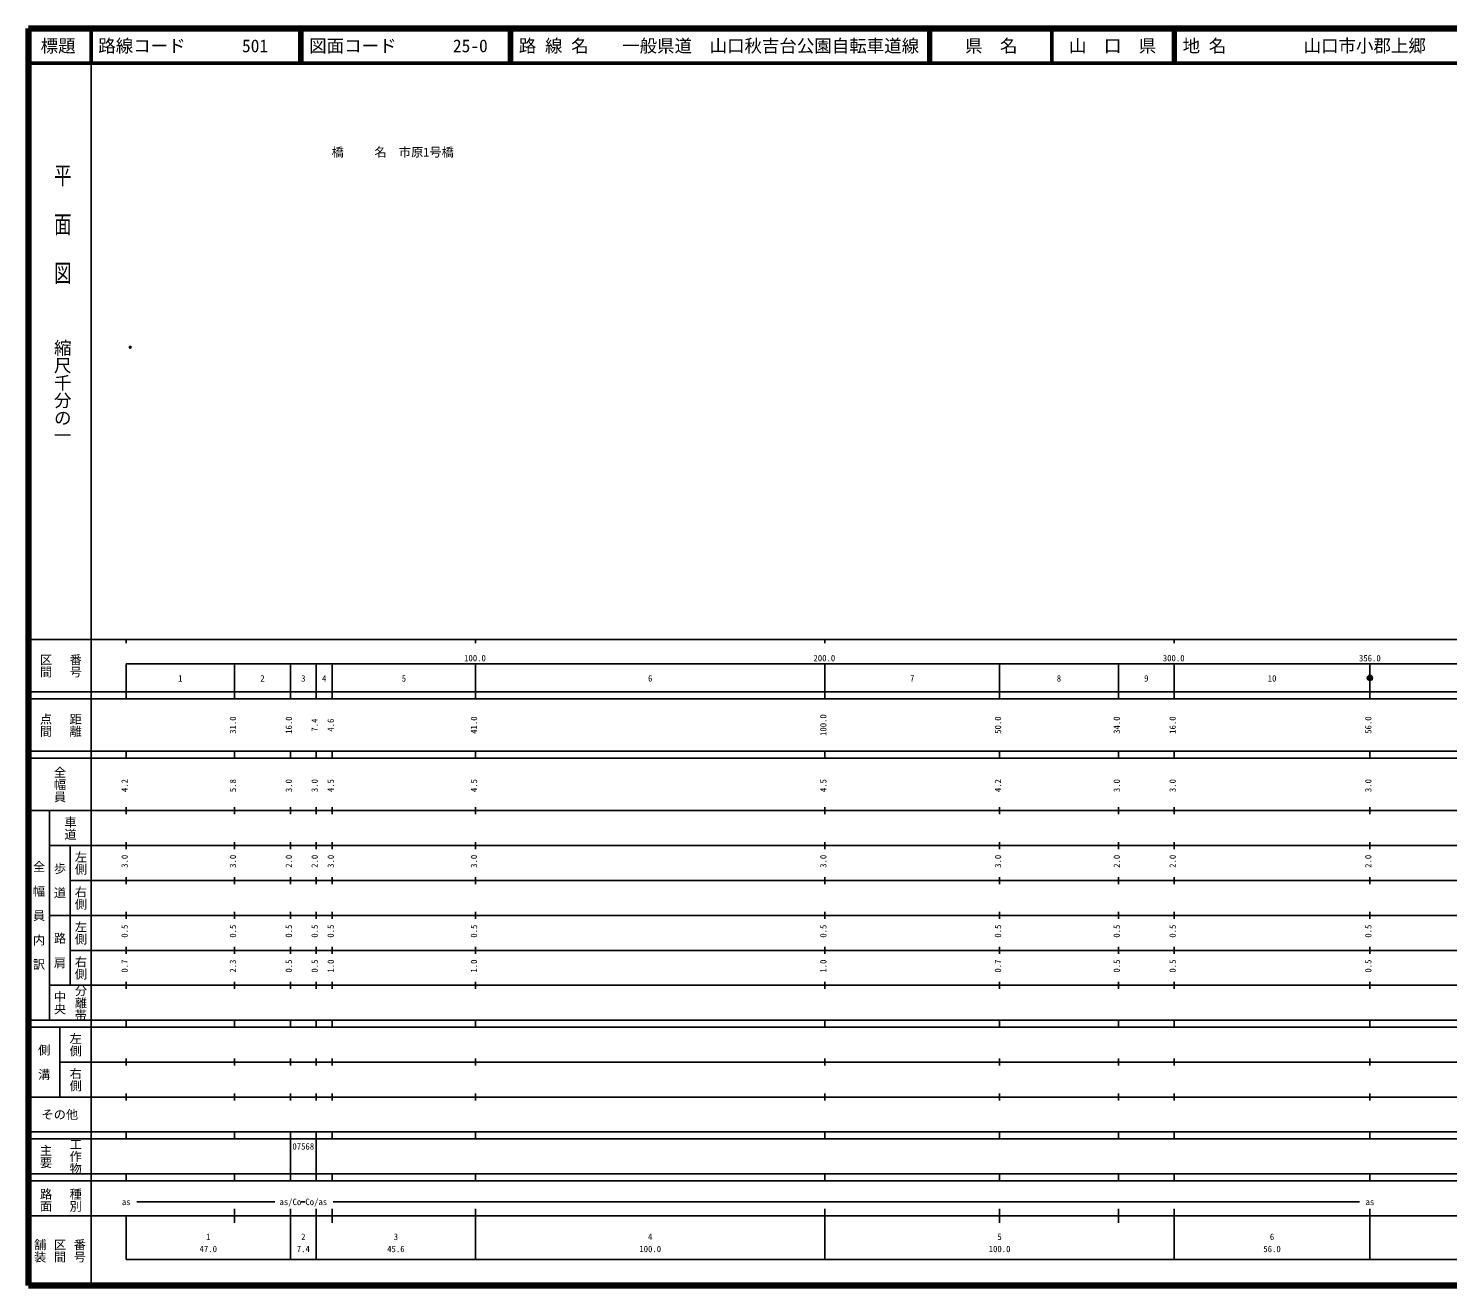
# Model space of a CAD drawing. Units: millimetres on the paper. Extents: x 40 to 680, y 20 to 380.
# Drawn here: x 40 to 446.3, y 20 to 380 of the extents above; entities that cross this region are included whole.
import ezdxf
from ezdxf.enums import TextEntityAlignment as Align

# ---------------------------------------------------------------- set-up
doc = ezdxf.new("R2010")
doc.units = ezdxf.units.MM
doc.header["$PDMODE"] = 32
doc.header["$PDSIZE"] = 0.5
for name, color, linetype in [('M-OTRS', 6, 'Continuous'), ('M-STR-HTXT', 7, 'Continuous'), ('M-TTL-TXT', 7, 'Continuous')]:
    doc.layers.add(name, color=color, linetype=linetype)
for name, color, linetype, lineweight in [('M-TTL', 2, 'Continuous', 140), ('M-TTL-BAND', 7, 'Continuous', 25), ('M-TTL-LINE', 7, 'Continuous', 50)]:
    doc.layers.add(name, color=color, linetype=linetype, lineweight=lineweight)
doc.styles.add('@ＭＳ ゴシック', font='')
doc.styles.add('ＭＳ ゴシック', font='')
doc.styles.get('@ＭＳ ゴシック').set_extended_font_data('@MS Gothic')
doc.styles.get('ＭＳ ゴシック').set_extended_font_data('MS Gothic')

msp = doc.modelspace()

# ---------------------------------------------------------------- linework, layer by layer
at = {"layer": 'M-OTRS'}
msp.add_point((69.15, 288.695), dxfattribs=at)
at = {"layer": 'M-TTL'}
for p, q in [((40, 380), (40, 20)), ((680, 380), (40, 380)), ((40, 20), (680, 20))]:
    msp.add_line(p, q, dxfattribs=at)
at = {"layer": 'M-TTL-BAND'}
for p, q in [((58, 370), (58, 20)), ((40, 205), (579, 205)), ((68, 205), (68, 204)), ((168, 205), (168, 204)), ((268, 205), (268, 204)), ((368, 205), (368, 204)), ((68, 198), (579, 198)), ((68, 198), (68, 188)), ((99, 188), (99, 198)), ((115, 188), (115, 198)), ((122.4, 188), (122.4, 198)), ((127, 188), (127, 198)), ((168, 188), (168, 198)), ((268, 188), (268, 198)), ((318, 188), (318, 198)), ((352, 188), (352, 198)), ((368, 188), (368, 198)), ((424, 188), (424, 198)), ((40, 190), (579, 190)), ((40, 188), (579, 188)), ((40, 173), (579, 173)), ((40, 171), (579, 171)), ((68, 171), (68, 173)), ((99, 171), (99, 173)), ((115, 171), (115, 173)), ((122.4, 171), (122.4, 173)), ((127, 171), (127, 173)), ((168, 171), (168, 173)), ((268, 171), (268, 173)), ((318, 171), (318, 173)), ((352, 171), (352, 173)), ((368, 171), (368, 173)), ((424, 171), (424, 173)), ((40, 156), (579, 156)), ((46, 96), (46, 156)), ((68, 155), (68, 157)), ((99, 155), (99, 157)), ((115, 155), (115, 157)), ((122.4, 155), (122.4, 157)), ((127, 155), (127, 157)), ((168, 155), (168, 157)), ((268, 155), (268, 157)), ((318, 155), (318, 157)), ((352, 155), (352, 157)), ((368, 155), (368, 157)), ((424, 155), (424, 157)), ((68, 145), (68, 147)), ((99, 145), (99, 147)), ((115, 145), (115, 147)), ((122.4, 145), (122.4, 147)), ((127, 145), (127, 147)), ((168, 145), (168, 147)), ((268, 145), (268, 147)), ((318, 145), (318, 147)), ((352, 145), (352, 147)), ((368, 145), (368, 147)), ((424, 145), (424, 147)), ((46, 146), (579, 146)), ((52, 146), (52, 106)), ((52, 136), (579, 136)), ((68, 135), (68, 137)), ((99, 135), (99, 137)), ((115, 135), (115, 137)), ((122.4, 135), (122.4, 137)), ((127, 135), (127, 137)), ((168, 135), (168, 137)), ((268, 135), (268, 137)), ((318, 135), (318, 137)), ((352, 135), (352, 137)), ((368, 135), (368, 137)), ((424, 135), (424, 137)), ((46, 126), (579, 126)), ((68, 125), (68, 127)), ((99, 125), (99, 127)), ((115, 125), (115, 127)), ((122.4, 125), (122.4, 127)), ((127, 125), (127, 127)), ((168, 125), (168, 127)), ((268, 125), (268, 127)), ((318, 125), (318, 127)), ((352, 125), (352, 127)), ((368, 125), (368, 127)), ((424, 125), (424, 127)), ((52, 116), (579, 116)), ((68, 115), (68, 117)), ((99, 115), (99, 117)), ((115, 115), (115, 117)), ((122.4, 115), (122.4, 117)), ((127, 115), (127, 117)), ((168, 115), (168, 117)), ((268, 115), (268, 117)), ((318, 115), (318, 117)), ((352, 115), (352, 117)), ((368, 115), (368, 117)), ((424, 115), (424, 117)), ((46, 106), (579, 106)), ((68, 105), (68, 107)), ((99, 105), (99, 107)), ((115, 105), (115, 107)), ((122.4, 105), (122.4, 107)), ((127, 105), (127, 107)), ((168, 105), (168, 107)), ((268, 105), (268, 107)), ((318, 105), (318, 107)), ((352, 105), (352, 107)), ((368, 105), (368, 107)), ((424, 105), (424, 107)), ((40, 96), (579, 96)), ((40, 94), (579, 94)), ((49, 94), (49, 74)), ((68, 94), (68, 96)), ((99, 94), (99, 96)), ((115, 94), (115, 96)), ((122.4, 94), (122.4, 96)), ((127, 94), (127, 96)), ((168, 94), (168, 96)), ((268, 94), (268, 96)), ((318, 94), (318, 96)), ((352, 94), (352, 96)), ((368, 94), (368, 96)), ((424, 94), (424, 96)), ((49, 84), (579, 84)), ((68, 83), (68, 85)), ((99, 83), (99, 85)), ((115, 83), (115, 85)), ((122.4, 83), (122.4, 85)), ((127, 83), (127, 85)), ((168, 83), (168, 85)), ((268, 83), (268, 85)), ((318, 83), (318, 85)), ((352, 83), (352, 85)), ((368, 83), (368, 85)), ((424, 83), (424, 85)), ((40, 74), (579, 74)), ((68, 73), (68, 75)), ((99, 73), (99, 75)), ((115, 73), (115, 75)), ((122.4, 73), (122.4, 75)), ((127, 73), (127, 75)), ((168, 73), (168, 75)), ((268, 73), (268, 75)), ((318, 73), (318, 75)), ((352, 73), (352, 75)), ((368, 73), (368, 75)), ((424, 73), (424, 75)), ((40, 64), (579, 64)), ((40, 62), (579, 62)), ((68, 62), (68, 64)), ((99, 62), (99, 64)), ((115, 62), (115, 64)), ((115, 52), (115, 62)), ((122.4, 62), (122.4, 64)), ((122.4, 52), (122.4, 62)), ((127, 62), (127, 64)), ((168, 62), (168, 64)), ((268, 62), (268, 64)), ((318, 62), (318, 64)), ((352, 62), (352, 64)), ((368, 62), (368, 64)), ((424, 62), (424, 64)), ((40, 52), (579, 52)), ((40, 50), (579, 50)), ((68, 50), (68, 52)), ((99, 50), (99, 52)), ((115, 50), (115, 52)), ((122.4, 50), (122.4, 52)), ((127, 50), (127, 52)), ((168, 50), (168, 52)), ((268, 50), (268, 52)), ((318, 50), (318, 52)), ((352, 50), (352, 52)), ((368, 50), (368, 52)), ((424, 50), (424, 52)), ((71, 44), (110.535, 44)), ((99, 38), (99, 42)), ((115, 27.5), (115, 42)), ((119.21, 44), (118.104, 44)), ((122.4, 27.5), (122.4, 42)), ((127, 38), (127, 42)), ((127.28, 44), (421, 44)), ((168, 27.5), (168, 42)), ((268, 27.5), (268, 42)), ((318, 38), (318, 42)), ((352, 38), (352, 42)), ((368, 27.5), (368, 42)), ((424, 27.5), (424, 42)), ((40, 40), (579, 40)), ((68, 40), (68, 27.5)), ((68, 27.5), (579, 27.5))]:
    msp.add_line(p, q, dxfattribs=at)
for radius in [0.75, 0.6, 0.45, 0.3, 0.15, 0.02]:
    msp.add_circle((424, 194.029), radius, dxfattribs=at)
msp.add_point((424, 194.029), dxfattribs=at)
at = {"layer": 'M-TTL-LINE'}
for p, q in [((58, 380), (58, 370)), ((117.75, 380), (117.75, 370)), ((118.25, 380), (118.25, 370)), ((177.75, 380), (177.75, 370)), ((178.25, 380), (178.25, 370)), ((297.75, 380), (297.75, 370)), ((298.25, 380), (298.25, 370)), ((333, 380), (333, 370)), ((367.75, 380), (367.75, 370)), ((368.25, 380), (368.25, 370)), ((40, 370), (680, 370))]:
    msp.add_line(p, q, dxfattribs=at)

# ---------------------------------------------------------------- texts
at = {"layer": 'M-STR-HTXT', "style": 'ＭＳ ゴシック'}
msp.add_text('橋\u3000\u3000 名\u3000市原1号橋', height=2.566, dxfattribs=at).set_placement((126.792, 342.516), align=Align.BOTTOM_LEFT)
at = {"layer": 'M-TTL-BAND', "style": '@ＭＳ ゴシック', "width": 1.4}
msp.add_text('平  面  図', height=3.666, rotation=270, dxfattribs=at).set_placement((49.777, 306.475), align=Align.MIDDLE_RIGHT)
at = {"layer": 'M-TTL-BAND', "style": '@ＭＳ ゴシック'}
msp.add_text('縮尺千分の一', height=3.666, rotation=270, dxfattribs=at).set_placement((49.777, 261.03), align=Align.MIDDLE_RIGHT)
for s, p in [('区間', (45, 197.5)), ('番号', (53.5, 197.5)), ('点間', (45, 180.5)), ('距離', (53.5, 180.5)), ('全幅員', (49, 163.5)), ('車道', (52, 151)), ('左側', (55, 141)), ('全\u3000幅\u3000員\u3000内\u3000訳', (43, 126)), ('歩\u3000道', (49, 136)), ('右側', (55, 131)), ('左側', (55, 121)), ('路\u3000肩', (49, 116)), ('右側', (55, 111)), ('分離帯', (55, 101)), ('中央', (49, 101)), ('左側', (53.5, 89)), ('側\u3000溝', (44.5, 84)), ('右側', (53.5, 79)), ('工作物', (53.5, 57)), ('主要', (45, 57)), ('路面', (45, 44.5)), ('種別', (53.5, 44.5)), ('舗装', (43.333, 30)), ('区間', (49, 30)), ('番号', (54.667, 30))]:
    msp.add_text(s, height=2.566, rotation=270, dxfattribs=at).set_placement(p, align=Align.MIDDLE_CENTER)
at = {"layer": 'M-TTL-BAND', "style": 'ＭＳ ゴシック'}
for s, p in [('100.0', (167.844, 198.195)), ('200.0', (267.844, 198.195)), ('300.0', (367.844, 198.195)), ('356.0', (424, 198.195)), ('1', (83.5, 192.405)), ('2', (107, 192.405)), ('3', (118.7, 192.405)), ('4', (124.7, 192.405)), ('5', (147.5, 192.405)), ('6', (218, 192.405)), ('7', (293, 192.405)), ('8', (335, 192.405)), ('9', (360, 192.405)), ('10', (396, 192.405)), ('as/Co', (115, 42.5)), ('Co/as', (122.4, 42.5)), ('as', (68, 42.5)), ('as', (424, 42.5)), ('1', (91.5, 32.523)), ('2', (118.7, 32.523)), ('3', (145.2, 32.523)), ('4', (218, 32.523)), ('5', (318, 32.523)), ('6', (396, 32.523)), ('47.0', (91.5, 29.033)), ('7.4', (118.7, 29.033)), ('45.6', (145.2, 29.033)), ('100.0', (218, 29.033)), ('100.0', (318, 29.033)), ('56.0', (396, 29.033))]:
    msp.add_text(s, height=1.833, dxfattribs=at).set_placement(p, align=Align.BOTTOM_CENTER)
for s, p in [('31.0', (100, 180.5)), ('16.0', (116, 180.5)), ('41.0', (169, 180.5)), ('100.0', (269, 180.5)), ('50.0', (319, 180.5)), ('34.0', (353, 180.5)), ('16.0', (369, 180.5)), ('56.0', (425, 180.5)), ('7.4', (123.4, 180.5)), ('4.6', (128, 180.5)), ('4.2', (69, 163.174)), ('5.8', (100, 163.174)), ('3.0', (116, 163.174)), ('3.0', (123.4, 163.174)), ('4.5', (128, 163.174)), ('4.5', (169, 163.174)), ('4.5', (269, 163.174)), ('4.2', (319, 163.174)), ('3.0', (353, 163.174)), ('3.0', (369, 163.174)), ('3.0', (425, 163.174)), ('3.0', (69, 141.5)), ('3.0', (100, 141.5)), ('2.0', (116, 141.5)), ('2.0', (123.4, 141.5)), ('3.0', (128, 141.5)), ('3.0', (169, 141.5)), ('3.0', (269, 141.5)), ('3.0', (319, 141.5)), ('2.0', (353, 141.5)), ('2.0', (369, 141.5)), ('2.0', (425, 141.5)), ('0.5', (69, 121.5)), ('0.5', (100, 121.5)), ('0.5', (116, 121.5)), ('0.5', (123.4, 121.5)), ('0.5', (128, 121.5)), ('0.5', (169, 121.5)), ('0.5', (269, 121.5)), ('0.5', (319, 121.5)), ('0.5', (353, 121.5)), ('0.5', (369, 121.5)), ('0.5', (425, 121.5)), ('0.7', (69, 111.5)), ('2.3', (100, 111.5)), ('0.5', (116, 111.5)), ('0.5', (123.4, 111.5)), ('1.0', (128, 111.5)), ('1.0', (169, 111.5)), ('1.0', (269, 111.5)), ('0.7', (319, 111.5)), ('0.5', (353, 111.5)), ('0.5', (369, 111.5)), ('0.5', (425, 111.5))]:
    msp.add_text(s, height=1.833, rotation=90, dxfattribs=at).set_placement(p, align=Align.BOTTOM_CENTER)
msp.add_text('その他', height=2.566, dxfattribs=at).set_placement((49, 69), align=Align.MIDDLE_CENTER)
msp.add_text('07568', height=1.833, dxfattribs=at).set_placement((115.575, 58.405), align=Align.BOTTOM_LEFT)
at = {"layer": 'M-TTL-TXT', "style": 'ＭＳ ゴシック'}
for s, p in [('標題', (48.5, 375)), ('県\u3000名', (315.625, 375)), ('山\u3000口\u3000県', (350.375, 375))]:
    msp.add_text(s, height=3.666, dxfattribs=at).set_placement(p, align=Align.MIDDLE_CENTER)
for s, p in [('路線コード', (60, 375)), ('501', (101.142, 375)), ('図面コード', (120.38, 375)), ('25-0', (161.521, 375)), ('路 線 名', (180.38, 375)), ('一般県道\u3000山口秋吉台公園自転車道線', (209.969, 375)), ('地 名', (370.38, 375)), ('山口市小郡上郷', (405.024, 375))]:
    msp.add_text(s, height=3.666, dxfattribs=at).set_placement(p, align=Align.MIDDLE_LEFT)

doc.saveas('drawing.dxf')
